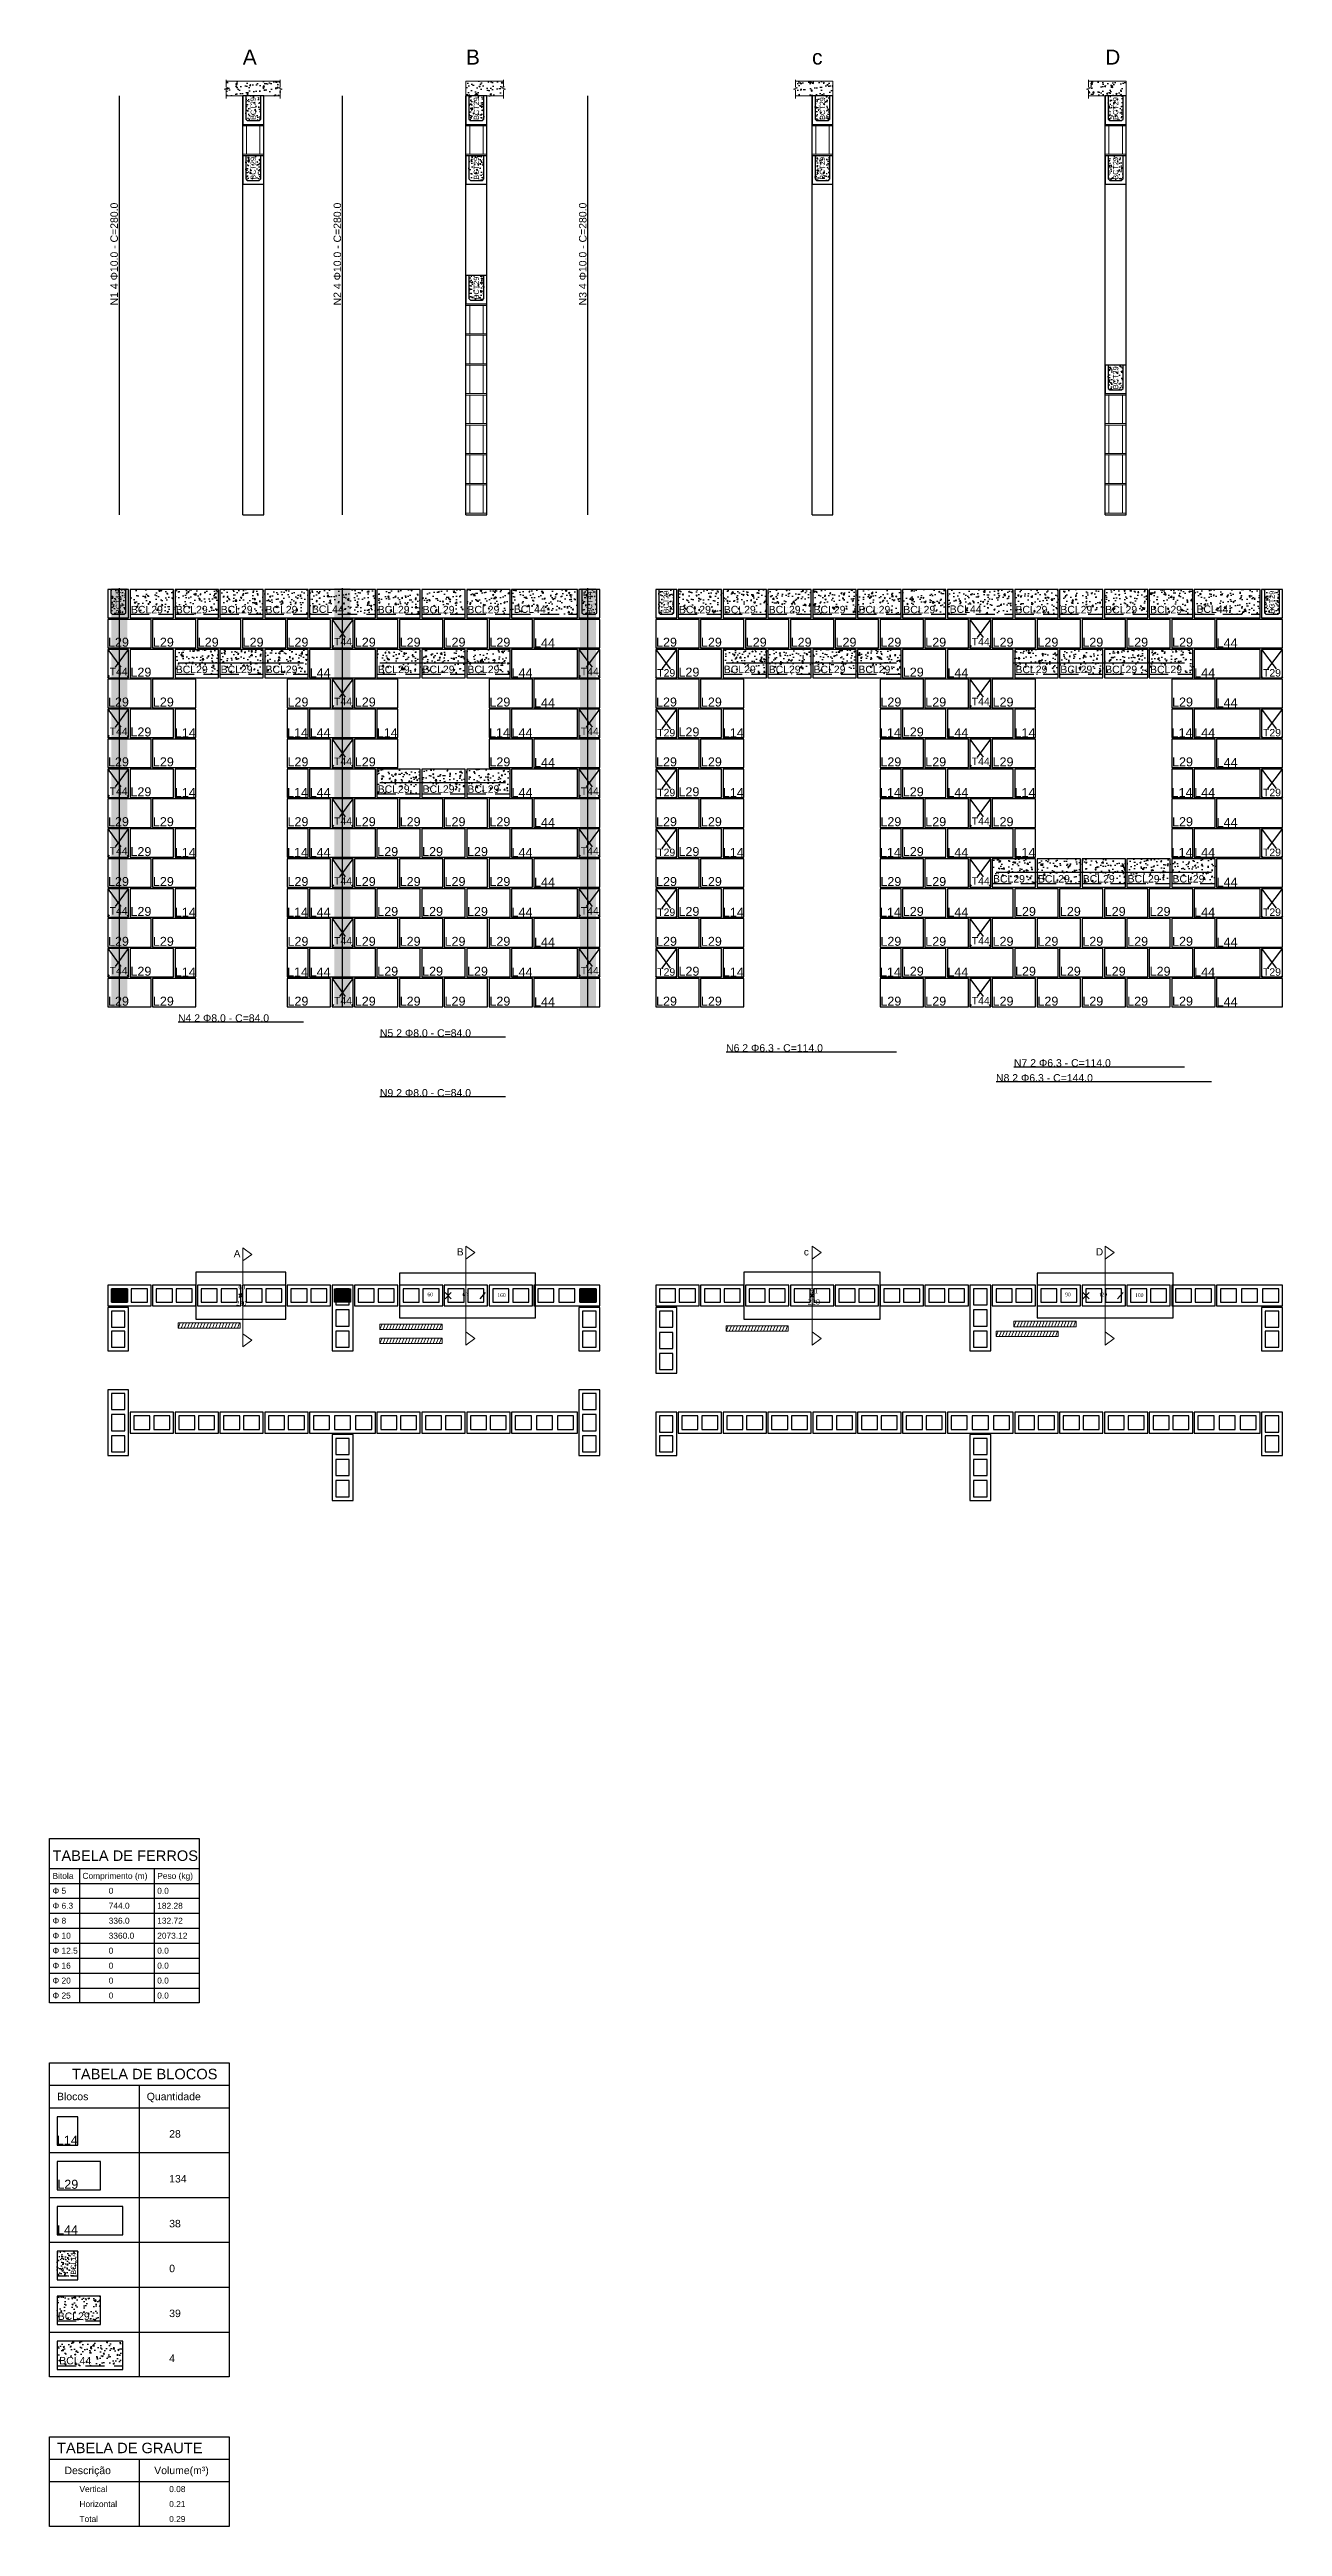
# Model space of a CAD drawing. Header units: millimetres. Extents: x 0 to 824, y -670 to 986.
import ezdxf
from ezdxf.enums import TextEntityAlignment as Align

# ---------------------------------------------------------------- set-up
doc = ezdxf.new("R2010")
doc.units = ezdxf.units.MM
doc.linetypes.add('DASHED', pattern=[19.05, 12.7, -6.35])
for name, color, linetype in [('1', 1, 'Continuous'), ('2', 2, 'Continuous'), ('3', 3, 'Continuous'), ('30', 30, 'Continuous'), ('5', 5, 'Continuous'), ('cinta', 4, 'Continuous'), ('corte', 4, 'Continuous'), ('ferro', 2, 'Continuous'), ('fiada1', 3, 'Continuous'), ('fiada2', 2, 'Continuous'), ('laje', 5, 'Continuous'), ('parede', 4, 'Continuous'), ('porta', 3, 'Continuous'), ('verga', 4, 'Continuous')]:
    doc.layers.add(name, color=color, linetype=linetype)
doc.layers.add('graute', color=1, linetype='Continuous', transparency=0.6)
doc.styles.add('ModeloPython', font='times.ttf', dxfattribs={"height": 10})
doc.styles.get("Standard").update_dxf_attribs({"font": 'arial.ttf'})
pattern_1 = [(50, (-3565.8016, -1875.102), (9.109233, -0.796954), [0.9525, -10.4775]), (355, (-3565.802, -1875.102), (-1.76217, 9.552842), [0.762, -8.38203]), (100.45144, (-3565.0425, -1875.168), (7.347062, 8.755888), [0.8095, -8.904512]), (46.1842, (-3565.802, -1872.562), (13.553952, -2.102116), [1.42875, -15.71625]), (96.63556, (-3564.672, -1872.737), (11.870207, 12.371306), [1.21425, -13.35678]), (351.18415, (-3565.802, -1872.562), (11.870207, 12.371306), [1.143, -12.572987]), (21, (-3564.5316, -1873.197), (7.58072, -5.11326), [0.9525, -10.4775]), (326, (-3564.532, -1873.197), (3.090101, 9.209398), [0.762, -8.382]), (71.45144, (-3563.9, -1873.623), (10.670821, 4.096138), [0.8095, -8.904497]), (37.5, (-3565.8016, -1875.1016), (0.1544302, 4.227752), [0, -8.2804, 0, -8.509, 0, -8.41375]), (7.5, (-3565.8016, -1875.1016), (3.340983, 5.0090287), [0, -4.8514, 0, -8.0899, 0, -3.20675]), (327.5, (-3568.6337, -1875.1016), (6.7795298, -0.2864372), [0, -3.175, 0, -9.906, 0, -13.1445]), (317.5, (-3569.9037, -1875.1016), (7.406459, 1.2713246), [0, -4.1275, 0, -6.5786, 0, -9.3345])]

# ---------------------------------------------------------------- blocks, each defined once
blk = doc.blocks.new('B44')
at = {"layer": '30', "color": 0}
for p, q in [((13.25, 11.5), (2.5, 11.5)), ((2.5, 11.5), (2.5, 2.5)), ((2.5, 2.5), (13.25, 2.5)), ((13.25, 2.5), (13.25, 11.5)), ((27.375, 11.5), (16.625, 11.5)), ((16.625, 11.5), (16.625, 2.5)), ((16.625, 2.5), (27.375, 2.5)), ((27.375, 2.5), (27.375, 11.5)), ((41.5, 11.5), (30.75, 11.5)), ((30.75, 11.5), (30.75, 2.5)), ((30.75, 2.5), (41.5, 2.5)), ((41.5, 2.5), (41.5, 11.5))]:
    blk.add_line(p, q, dxfattribs=at)
blk.add_lwpolyline([(44, 14), (0, 14), (0, 0), (44, 0)], close=True, dxfattribs=at)
blk = doc.blocks.new('B29')
at = {"layer": '5', "color": 0}
for p, q in [((13.25, 11.5), (2.5, 11.5)), ((2.5, 11.5), (2.5, 2.5)), ((2.5, 2.5), (13.25, 2.5)), ((13.25, 2.5), (13.25, 11.5)), ((26.5, 11.5), (15.75, 11.5)), ((15.75, 11.5), (15.75, 2.5)), ((15.75, 2.5), (26.5, 2.5)), ((26.5, 2.5), (26.5, 11.5))]:
    blk.add_line(p, q, dxfattribs=at)
blk.add_lwpolyline([(29, 14), (0, 14), (0, 0), (29, 0)], close=True, dxfattribs=at)
blk = doc.blocks.new('P60')
for p, q in [((28.7, 1.2), (31.3, -1.2)), ((28.8, -1.3), (31.2, 1.3))]:
    blk.add_line(p, q)
at = {"layer": '3'}
blk.add_lwpolyline([(0, -15.7), (60, -15.7), (60, 15.7), (0, 15.7)], close=True, dxfattribs=at)
at = {"style": 'ModeloPython'}
for tag, p in [('LARGURA', (30.7, 4.1)), ('ALTURA', (30.3, -6.6))]:
    blk.add_attdef(tag, text='', height=3.01, dxfattribs=at).set_placement(p, align=Align.CENTER)
blk = doc.blocks.new('Janela')
for p, q in [((30.5, 2.1), (34.7, -2.3)), ((30.5, -2.3), (34.7, 2.1)), ((57.4, 2.1), (53.8, -2.3))]:
    blk.add_line(p, q)
at = {"layer": '3'}
blk.add_lwpolyline([(0, -15), (91, -15), (91, 15), (0, 15)], close=True, dxfattribs=at)
at = {"style": 'ModeloPython'}
for tag, p in [('LARGURA', (20.6, -0.5)), ('ALTURA', (44, -0.6)), ('PEITORIL', (68.3, -1))]:
    blk.add_attdef(tag, text='', height=2.42, dxfattribs=at).set_placement(p, align=Align.CENTER)
blk = doc.blocks.new('P90')
for p, q in [((44.2, 1.2), (46.8, -1.2)), ((44.3, -1.3), (46.7, 1.3))]:
    blk.add_line(p, q)
at = {"layer": '3'}
blk.add_lwpolyline([(0, -15.7), (91, -15.7), (91, 15.7), (0, 15.7)], close=True, dxfattribs=at)
at = {"style": 'ModeloPython'}
for tag, p in [('LARGURA', (46.9, 1.5)), ('ALTURA', (46.7, -6.1))]:
    blk.add_attdef(tag, text='', height=3.6, dxfattribs=at).set_placement(p, align=Align.CENTER)
blk = doc.blocks.new('graute')
at = {"transparency": 33554534}
h = blk.add_hatch(color=256, dxfattribs=at)
h.dxf.hatch_style = 1
h.paths.add_polyline_path([(0, 9), (10.8, 9), (10.8, 0), (0, 0)])
blk.add_lwpolyline([(0, 9), (10.8, 9), (10.8, 0), (0, 0), (0, 9)])
at = {"lineweight": 5, "flags": 1}
blk.add_attdef('QUANTITATIVO', text='', height=0.647, dxfattribs=at).set_placement((14.6, 7.5), align=Align.CENTER)
blk = doc.blocks.new('ferro')
at = {"transparency": 33554534}
h = blk.add_hatch(color=256, dxfattribs=at)
h.dxf.hatch_style = 1
edge = h.paths.add_edge_path()
edge.add_arc((0, 0), 0.5, 0, 360)
blk.add_circle((0, 0), 0.5)
at = {"style": 'ModeloPython', "flags": 1}
for tag, p in [('BARRA', (0.8, 0.3)), ('BITOLA', (0.8, 0.2)), ('COMPRIMENTO', (1, 0.1)), ('QUANTITATIVO', (1, 0))]:
    blk.add_attdef(tag, text='', height=0.0735, dxfattribs=at).set_placement(p, align=Align.CENTER)
blk = doc.blocks.new('ferroHorizontal')
at = {"layer": 'ferro', "lineweight": 5}
for p, q in [((0, 3.7), (41.5, 3.7)), ((0, 3.7), (0, 0)), ((0, 0), (1.5, 3.7)), ((0, 0), (41.5, 0)), ((2.1, 0), (3.6, 3.7)), ((4.2, 0), (5.7, 3.7)), ((6.3, 0), (7.7, 3.7)), ((8.4, 0), (9.8, 3.7)), ((10.4, 0), (11.9, 3.7)), ((12.5, 0), (14, 3.7)), ((14.6, 0), (16.1, 3.7)), ((16.7, 0), (18.2, 3.7)), ((18.8, 0), (20.3, 3.7)), ((20.9, 0), (22.4, 3.7)), ((23, 0), (24.5, 3.7)), ((25.1, 0), (26.5, 3.7)), ((27.2, 0), (28.6, 3.7)), ((29.2, 0), (30.7, 3.7)), ((31.3, 0), (32.8, 3.7)), ((33.4, 0), (34.9, 3.7)), ((35.5, 0), (37, 3.7)), ((37.6, 0), (39.1, 3.7)), ((39.7, 0), (41.2, 3.7)), ((41.5, 3.7), (41.5, 0))]:
    blk.add_line(p, q, dxfattribs=at)
at = {"lineweight": 5, "flags": 1}
for tag, p in [('ALTURA', (3.2, -5.6)), ('QUANTITATIVO', (3.1, -6.8)), ('COMPRIMENTO', (3.2, -4.3)), ('BARRAS', (3.3, -3.2))]:
    blk.add_attdef(tag, p, '', height=0.9, dxfattribs=at)
blk.add_attdef('BITOLA', text='', height=1.36, dxfattribs=at).set_placement((6.6, -1.8), align=Align.CENTER)
blk = doc.blocks.new('corte')
at = {"layer": 'corte', "lineweight": 5}
for p, q in [((0, -33.1), (0, 33.1)), ((0, 33.1), (6, 28.7)), ((0, 24.3), (6, 28.7)), ((0, -24.3), (6, -28.7)), ((0, -33.1), (6, -28.7))]:
    blk.add_line(p, q, dxfattribs=at)
at = {"lineweight": 5}
blk.add_attdef('CORTE', text='', height=4.8, dxfattribs=at).set_placement((-3.8, 26.8), align=Align.CENTER)
at = {"lineweight": 5, "flags": 1}
blk.add_attdef('LAJE', text='', height=4.8, dxfattribs=at).set_placement((0, -2.4), align=Align.RIGHT)
blk = doc.blocks.new('L29')
at = {"layer": '5', "color": 0, "linetype": 'Continuous'}
blk.add_lwpolyline([(0, 0), (29, 0), (29, 19), (0, 19), (0, 0)], dxfattribs=at)
blk.add_text('L29', height=6, dxfattribs=at).set_placement((0.2, 0.8))
blk = doc.blocks.new('T44')
at = {"layer": '5', "color": 0, "linetype": 'Continuous'}
for p, q in [((0, 19), (8.8, 7)), ((5.2, 7), (14, 19)), ((0, 0), (1.1, 1.5)), ((12.9, 1.5), (14, 0))]:
    blk.add_line(p, q, dxfattribs=at)
blk.add_lwpolyline([(0, 0), (14, 0), (14, 19), (0, 19), (0, 0)], dxfattribs=at)
at = {"layer": '5', "linetype": 'Continuous'}
blk.add_text('T44', height=5, dxfattribs=at).set_placement((1.3, 1.7))
blk = doc.blocks.new('L44')
at = {"layer": '5', "color": 0, "linetype": 'Continuous'}
blk.add_lwpolyline([(0, 0), (44, 0), (44, 19), (0, 19), (0, 0)], dxfattribs=at)
blk.add_text('L44', height=6, dxfattribs=at).set_placement((0, 0.3))
blk = doc.blocks.new('T29')
at = {"layer": '5', "color": 0, "linetype": 'Continuous'}
for p, q in [((0, 19), (9.7, 5.9)), ((4.3, 5.9), (14, 19)), ((0, 0), (0.6, 0.8)), ((13.4, 0.8), (14, 0))]:
    blk.add_line(p, q, dxfattribs=at)
blk.add_lwpolyline([(0, 0), (14, 0), (14, 19), (0, 19), (0, 0)], dxfattribs=at)
at = {"layer": '5', "linetype": 'Continuous'}
blk.add_text('T29', height=5, dxfattribs=at).set_placement((1, 0.8))
blk = doc.blocks.new('L14')
at = {"layer": '5', "color": 0, "linetype": 'Continuous'}
blk.add_lwpolyline([(0, 0), (14, 0), (14, 19), (0, 19), (0, 0)], dxfattribs=at)
blk.add_text('L14', height=6, dxfattribs=at).set_placement((-0.1, 0.3))
blk = doc.blocks.new('BCL29')
at = {"layer": '1'}
h = blk.add_hatch(dxfattribs=at)
h.set_pattern_fill('AR-CONC', color=256, scale=0.05)
h.set_pattern_definition([(50, (-2824.131, -1500.7), (9.109233, -0.796954), [0.9525, -10.4775]), (355, (-2824.131, -1500.7), (-1.76217, 9.552842), [0.762, -8.38203]), (100.45144, (-2823.372, -1500.7665), (7.347062, 8.755888), [0.8095, -8.904512]), (46.1842, (-2824.131, -1498.16), (13.553952, -2.102116), [1.42875, -15.71625]), (96.63556, (-2823.002, -1498.335), (11.870207, 12.371306), [1.21425, -13.35678]), (351.18415, (-2824.131, -1498.16), (11.870207, 12.371306), [1.143, -12.572987]), (21, (-2822.861, -1498.795), (7.58072, -5.11326), [0.9525, -10.4775]), (326, (-2822.861, -1498.795), (3.090101, 9.209398), [0.762, -8.382]), (71.45144, (-2822.229, -1499.221), (10.67082, 4.096138), [0.8095, -8.904497]), (37.5, (-2824.1312, -1500.7), (0.15443, 4.227752), [0, -8.2804, 0, -8.509, 0, -8.41375]), (7.5, (-2824.131, -1500.7), (3.340983, 5.009029), [0, -4.8514, 0, -8.0899, 0, -3.20675]), (327.5, (-2826.9633, -1500.7), (6.7795298, -0.2864372), [0, -3.175, 0, -9.906, 0, -13.1445]), (317.5, (-2828.233, -1500.7), (7.406459, 1.271325), [0, -4.1275, 0, -6.5786, 0, -9.3345])])
h.paths.add_polyline_path([(0, 19), (0, 2.5), (29, 2.5), (29, 19)])
h.paths.add_polyline_path([(-0.8, 1.7), (23.1, 1.7), (23.1, 9.5), (-0.8, 9.5)], flags=9)
at = {"layer": '5', "color": 0, "linetype": 'DASHED'}
blk.add_line((0, 2.5), (29, 2.5), dxfattribs=at)
at = {"layer": '5', "color": 0, "linetype": 'Continuous'}
blk.add_lwpolyline([(0, 0), (29, 0), (29, 19), (0, 19), (0, 0)], dxfattribs=at)
at = {"layer": '5', "linetype": 'Continuous'}
blk.add_text('BCL29', height=5, dxfattribs=at).set_placement((0.5, 3.1))
blk = doc.blocks.new('BCT29')
at = {"layer": '1'}
h = blk.add_hatch(dxfattribs=at)
h.set_pattern_fill('AR-CONC', color=256, scale=0.03)
h.set_pattern_definition([(50, (-2927.992, -1471.723), (5.46554, -0.4781726), [0.5715, -6.2865]), (355, (-2927.992, -1471.723), (-1.057303, 5.731705), [0.4572, -5.0292175]), (100.45144, (-2927.537, -1471.763), (4.408237, 5.2535326), [0.4857, -5.342707]), (46.1842, (-2927.992, -1470.199), (8.132371, -1.26127), [0.85725, -9.42975]), (96.63556, (-2927.3145, -1470.304), (7.122124, 7.422784), [0.72855, -8.014068]), (351.18415, (-2927.992, -1470.199), (7.122124, 7.422784), [0.6858, -7.543792]), (21, (-2927.23, -1470.58), (4.548432, -3.067956), [0.5715, -6.2865]), (326, (-2927.23, -1470.58), (1.854061, 5.525639), [0.4572, -5.0292]), (71.45144, (-2926.851, -1470.8356), (6.402493, 2.457683), [0.4857, -5.342698]), (37.5, (-2927.9922, -1471.723), (0.0926581, 2.5366512), [0, -4.96824, 0, -5.1054, 0, -5.04825]), (7.5, (-2927.9922, -1471.723), (2.0045899, 3.0054172), [0, -2.91084, 0, -4.85394, 0, -1.92405]), (327.5, (-2929.6915, -1471.723), (4.0677179, -0.1718623), [0, -1.905, 0, -5.9436, 0, -7.8867]), (317.5, (-2930.4535, -1471.723), (4.4438754, 0.7627947), [0, -2.4765, 0, -3.94716, 0, -5.6007])])
h.paths.add_polyline_path([(2, 3.5), (3, 2.5), (11, 2.5), (12, 3.5), (12, 19), (2, 19)])
h.paths.add_polyline_path([(9.7, 2.1), (9.7, 19.2), (4.3, 19.2), (4.3, 2.1)], flags=9)
at = {"layer": '2', "color": 0, "linetype": 'Continuous'}
for points in [[(0, 0), (14, 0), (14, 19), (0, 19), (0, 0)], [(0, 0), (14, 0), (14, 19), (0, 19), (0, 0)], [(2, 3.5), (3, 2.5), (11, 2.5), (12, 3.5), (12, 19), (2, 19), (2, 3.5)]]:
    blk.add_lwpolyline(points, dxfattribs=at)
at = {"layer": '5', "linetype": 'Continuous'}
blk.add_text('BCT29', height=3.5, rotation=90, dxfattribs=at).set_placement((8.7, 3))
blk = doc.blocks.new('BCT44')
at = {"layer": '1'}
h = blk.add_hatch(dxfattribs=at)
h.set_pattern_fill('AR-CONC', color=256, scale=0.03)
h.set_pattern_definition([(50, (-2927.992, -1471.723), (5.46554, -0.4781726), [0.5715, -6.2865]), (355, (-2927.992, -1471.723), (-1.057303, 5.731705), [0.4572, -5.0292175]), (100.45144, (-2927.537, -1471.763), (4.408237, 5.2535326), [0.4857, -5.342707]), (46.1842, (-2927.992, -1470.199), (8.132371, -1.26127), [0.85725, -9.42975]), (96.63556, (-2927.3145, -1470.304), (7.122124, 7.422784), [0.72855, -8.014068]), (351.18415, (-2927.992, -1470.199), (7.122124, 7.422784), [0.6858, -7.543792]), (21, (-2927.23, -1470.58), (4.548432, -3.067956), [0.5715, -6.2865]), (326, (-2927.23, -1470.58), (1.854061, 5.525639), [0.4572, -5.0292]), (71.45144, (-2926.851, -1470.8356), (6.402493, 2.457683), [0.4857, -5.342698]), (37.5, (-2927.9922, -1471.723), (0.0926581, 2.5366512), [0, -4.96824, 0, -5.1054, 0, -5.04825]), (7.5, (-2927.9922, -1471.723), (2.0045899, 3.0054172), [0, -2.91084, 0, -4.85394, 0, -1.92405]), (327.5, (-2929.6915, -1471.723), (4.0677179, -0.1718623), [0, -1.905, 0, -5.9436, 0, -7.8867]), (317.5, (-2930.4535, -1471.723), (4.4438754, 0.7627947), [0, -2.4765, 0, -3.94716, 0, -5.6007])])
h.paths.add_polyline_path([(2, 3.5), (3, 2.5), (11, 2.5), (12, 3.5), (12, 19), (2, 19)])
h.paths.add_polyline_path([(9.9, 1.7), (9.9, 18.8), (4.5, 18.8), (4.5, 1.7)], flags=9)
at = {"layer": '2', "color": 0, "linetype": 'Continuous'}
for points in [[(0, 0), (14, 0), (14, 19), (0, 19), (0, 0)], [(0, 0), (14, 0), (14, 19), (0, 19), (0, 0)], [(2, 3.5), (3, 2.5), (11, 2.5), (12, 3.5), (12, 19), (2, 19), (2, 3.5)]]:
    blk.add_lwpolyline(points, dxfattribs=at)
at = {"layer": '5', "linetype": 'Continuous'}
blk.add_text('BCT44', height=3.5, rotation=90, dxfattribs=at).set_placement((8.9, 2.6))
blk = doc.blocks.new('BCL44')
at = {"layer": '1'}
h = blk.add_hatch(dxfattribs=at)
h.set_pattern_fill('AR-CONC', color=256, scale=0.05)
h.set_pattern_definition([(50, (-2882.992, -1493.234), (9.109233, -0.796954), [0.9525, -10.4775]), (355, (-2882.992, -1493.234), (-1.76217, 9.552842), [0.762, -8.38203]), (100.45144, (-2882.233, -1493.3), (7.347062, 8.755888), [0.8095, -8.904512]), (46.1842, (-2882.992, -1490.694), (13.553952, -2.102116), [1.42875, -15.71625]), (96.63556, (-2881.863, -1490.869), (11.870207, 12.371306), [1.21425, -13.35678]), (351.18415, (-2882.992, -1490.694), (11.870207, 12.371306), [1.143, -12.572987]), (21, (-2881.722, -1491.329), (7.58072, -5.11326), [0.9525, -10.4775]), (326, (-2881.722, -1491.329), (3.090101, 9.209398), [0.762, -8.382]), (71.45144, (-2881.0905, -1491.755), (10.67082, 4.096138), [0.8095, -8.904497]), (37.5, (-2882.9922, -1493.234), (0.1544302, 4.227752), [0, -8.2804, 0, -8.509, 0, -8.41375]), (7.5, (-2882.992, -1493.234), (3.340983, 5.009029), [0, -4.8514, 0, -8.0899, 0, -3.20675]), (327.5, (-2885.8243, -1493.234), (6.7795298, -0.2864372), [0, -3.175, 0, -9.906, 0, -13.1445]), (317.5, (-2887.0943, -1493.234), (7.406459, 1.271325), [0, -4.1275, 0, -6.5786, 0, -9.3345])])
h.paths.add_polyline_path([(0, 19), (0, 2.5), (44, 2.5), (44, 19)])
h.paths.add_polyline_path([(0.2, 2), (24.1, 2), (24.1, 9.8), (0.2, 9.8)], flags=9)
at = {"layer": '5', "color": 0, "linetype": 'Continuous'}
for p, q in [((44, 19), (0, 19)), ((0, 19), (0, 0)), ((44, 0), (44, 19)), ((0, 0), (44, 0))]:
    blk.add_line(p, q, dxfattribs=at)
at = {"layer": '5', "color": 0, "linetype": 'DASHED'}
blk.add_line((0, 2.5), (44, 2.5), dxfattribs=at)
at = {"layer": '5', "linetype": 'Continuous'}
blk.add_text('BCL44', height=5, dxfattribs=at).set_placement((1.5, 3.4))
blk = doc.blocks.new('Bcorte')
at = {"lineweight": 5}
for p, q in [((0, 19), (14, 19)), ((0, 19), (0, 0)), ((2.5, 19), (2.5, 0)), ((11.5, 19), (11.5, 0)), ((14, 19), (14, 0)), ((0, 0), (14, 0))]:
    blk.add_line(p, q, dxfattribs=at)
blk = doc.blocks.new('Laje')
at = {"layer": '1'}
h = blk.add_hatch(dxfattribs=at)
h.set_pattern_fill('AR-CONC', color=256, scale=0.05)
h.set_pattern_definition([(50, (-3644.8414, -1875.102), (9.109233, -0.796954), [0.9525, -10.4775]), (355, (-3644.841, -1875.102), (-1.762171, 9.552842), [0.762, -8.38203]), (100.45144, (-3644.082, -1875.168), (7.347062, 8.755888), [0.8095, -8.904512]), (46.1842, (-3644.841, -1872.562), (13.553952, -2.102116), [1.42875, -15.71625]), (96.63556, (-3643.712, -1872.737), (11.870207, 12.371306), [1.21425, -13.35678]), (351.18415, (-3644.841, -1872.562), (11.870207, 12.371306), [1.143, -12.572987]), (21, (-3643.5714, -1873.197), (7.58072, -5.11326), [0.9525, -10.4775]), (326, (-3643.571, -1873.197), (3.090101, 9.209398), [0.762, -8.382]), (71.45144, (-3642.94, -1873.623), (10.670821, 4.096138), [0.8095, -8.904497]), (37.5, (-3644.8414, -1875.1016), (0.1544302, 4.227752), [0, -8.2804, 0, -8.509, 0, -8.41375]), (7.5, (-3644.8414, -1875.1016), (3.340983, 5.0090287), [0, -4.8514, 0, -8.0899, 0, -3.20675]), (327.5, (-3647.6735, -1875.1016), (6.7795298, -0.2864372), [0, -3.175, 0, -9.906, 0, -13.1445]), (317.5, (-3648.9435, -1875.1016), (7.406459, 1.2713246), [0, -4.1275, 0, -6.5786, 0, -9.3345])])
h.paths.add_polyline_path([(25.1, 10), (-11.1, 10), (-11.1, 5.9), (-9.7, 5.5), (-12.4, 4.5), (-11.1, 4), (-11.1, 0), (0, 0), (14, 0), (25.1, 0), (25.1, 4), (26.4, 4.5), (23.7, 5.5), (25.1, 5.9)])
at = {"layer": '5', "lineweight": 5}
for p, q in [((25.1, 10), (-11.1, 10)), ((0, 0), (-11.1, 0)), ((0, 0), (25.1, 0))]:
    blk.add_line(p, q, dxfattribs=at)
at = {"layer": '5', "linetype": 'Continuous', "lineweight": 5}
for points in [[(-11.1, 10.9), (-11.1, 5.9), (-9.7, 5.5), (-12.4, 4.5), (-11.1, 4), (-11.1, -1.8)], [(25.1, 10.9), (25.1, 5.9), (23.7, 5.5), (26.4, 4.5), (25.1, 4), (25.1, -1.8)]]:
    blk.add_lwpolyline(points, dxfattribs=at)
blk = doc.blocks.new('LajeDir')
at = {"layer": '1'}
h = blk.add_hatch(dxfattribs=at)
h.set_pattern_fill('AR-CONC', color=256, scale=0.05)
h.set_pattern_definition(pattern_1)
h.paths.add_polyline_path([(25.1, 10), (0, 10), (0, 0), (14, 0), (25.1, 0), (25.1, 4), (26.4, 4.5), (23.7, 5.5), (25.1, 5.9)])
at = {"layer": '5', "lineweight": 5}
for p, q in [((0, 0), (0, 10)), ((0, 10), (25.1, 10)), ((0, 0), (25.1, 0))]:
    blk.add_line(p, q, dxfattribs=at)
at = {"layer": '5', "linetype": 'Continuous', "lineweight": 5}
blk.add_lwpolyline([(25.1, 10.9), (25.1, 5.9), (23.7, 5.5), (26.4, 4.5), (25.1, 4), (25.1, -1.8)], dxfattribs=at)
blk = doc.blocks.new('LajeEsq')
at = {"layer": '1'}
h = blk.add_hatch(dxfattribs=at)
h.set_pattern_fill('AR-CONC', color=256, scale=0.05)
h.set_pattern_definition(pattern_1)
h.paths.add_polyline_path([(-11.1, 10), (14, 10), (14, 0), (0, 0), (-11.1, 0), (-11.1, 4), (-12.4, 4.5), (-9.7, 5.5), (-11.1, 5.9)])
at = {"layer": '5', "lineweight": 5}
for p, q in [((14, 10), (-11.1, 10)), ((14, 0), (-11.1, 0)), ((14, 0), (14, 10))]:
    blk.add_line(p, q, dxfattribs=at)
at = {"layer": '5', "linetype": 'Continuous', "lineweight": 5}
blk.add_lwpolyline([(-11.1, 10.9), (-11.1, 5.9), (-9.7, 5.5), (-12.4, 4.5), (-11.1, 4), (-11.1, -1.8)], dxfattribs=at)
blk = doc.blocks.new('BCL14')
at = {"layer": '1'}
h = blk.add_hatch(dxfattribs=at)
h.set_pattern_fill('AR-CONC', color=256, scale=0.03)
h.set_pattern_definition([(50, (-1, 0), (5.4655, -0.4782), [0.5715, -6.2865]), (355, (-1, 0), (-1.0573, 5.7317), [0.4572, -5.0292]), (100.451, (-0.5445, -0.04), (4.4082, 5.2535), [0.4857, -5.3427]), (46.184, (-1, 1.524), (8.1324, -1.2613), [0.8572, -9.4297]), (96.636, (-0.322, 1.419), (7.122, 7.4228), [0.7286, -8.014]), (351.184, (-1, 1.524), (7.122, 7.4228), [0.6858, -7.5438]), (21, (-0.238, 1.143), (4.5484, -3.06796), [0.5715, -6.2865]), (326, (-0.238, 1.143), (1.854, 5.5256), [0.4572, -5.0292]), (71.451, (0.141, 0.8873), (6.4025, 2.4577), [0.4857, -5.3427]), (37.5, (-1, 0), (0.09266, 2.53665), [0, -4.96824, 0, -5.1054, 0, -5.04825]), (7.5, (-1, 0), (2.0046, 3.00542), [0, -2.91084, 0, -4.85394, 0, -1.92405]), (327.5, (-2.6993, 0), (4.06772, -0.17186), [0, -1.905, 0, -5.9436, 0, -7.8867]), (317.5, (-3.4613, 0), (4.44388, 0.7628), [0, -2.4765, 0, -3.94716, 0, -5.6007])])
h.paths.add_polyline_path([(14, 19), (0, 19), (0, 2.5), (14, 2.5)])
h.paths.add_polyline_path([(13.7, 2.4), (13.7, 19.1), (8.2, 19.1), (8.2, 2.4)], flags=9)
at = {"layer": '5', "color": 0, "linetype": 'Continuous'}
for p, q in [((14, 19), (0, 19)), ((0, 19), (0, 0)), ((14, 0), (14, 19)), ((0, 0), (14, 0))]:
    blk.add_line(p, q, dxfattribs=at)
at = {"layer": '5', "color": 0, "linetype": 'DASHED', "ltscale": 0.5}
blk.add_line((0, 2.5), (14, 2.5), dxfattribs=at)
at = {"layer": '5', "linetype": 'Continuous'}
blk.add_text('BCL14', height=3.5, rotation=90, dxfattribs=at).set_placement((12.7, 3.3))

msp = doc.modelspace()

# ---------------------------------------------------------------- hatches: boundary and pattern name
at = {"layer": 'graute'}
for points in [[(52.1, 345.7), (41.4, 345.7), (41.4, 625.7), (52.1, 625.7)], [(201.2, 345.7), (190.5, 345.7), (190.5, 625.7), (201.2, 625.7)], [(365.4, 345.7), (354.6, 345.7), (354.6, 625.7), (365.4, 625.7)]]:
    msp.add_hatch(color=1, dxfattribs=at).paths.add_polyline_path(points)

# ---------------------------------------------------------------- linework, layer by layer
at = {"color": 3}
for p, q in [((0, -230.3), (100, -230.3)), ((20, -230.3), (20, -320.3)), ((70, -230.3), (70, -320.3)), ((0, -240.3), (100, -240.3)), ((0, -250.3), (100, -250.3)), ((0, -260.3), (100, -260.3)), ((0, -270.3), (100, -270.3)), ((0, -280.3), (100, -280.3)), ((0, -290.3), (100, -290.3)), ((0, -300.3), (100, -300.3)), ((0, -310.3), (100, -310.3)), ((0, -375.3), (120, -375.3)), ((60, -375.3), (60, -570.3)), ((0, -390.3), (120, -390.3)), ((0, -420.3), (120, -420.3)), ((0, -450.3), (120, -450.3)), ((0, -480.3), (120, -480.3)), ((0, -510.3), (120, -510.3)), ((0, -540.3), (120, -540.3)), ((0, -625.3), (120, -625.3)), ((60, -625.3), (60, -670.3)), ((0, -640.3), (120, -640.3))]:
    msp.add_line(p, q, dxfattribs=at)
for points in [[(0, -210.3), (100, -210.3), (100, -320.3), (0, -320.3)], [(0, -360.3), (120, -360.3), (120, -570.3), (0, -570.3)], [(0, -610.3), (120, -610.3), (120, -670.3), (0, -670.3)]]:
    msp.add_lwpolyline(points, close=True, dxfattribs=at)
at = {"layer": 'corte', "color": 2}
for p, q in [((129.2, 674.7), (129.2, 954.7)), ((143.2, 674.7), (143.2, 954.7)), ((278.4, 674.7), (278.4, 954.7)), ((292.4, 674.7), (292.4, 954.7)), ((509.8, 674.7), (509.8, 954.7)), ((523.8, 674.7), (523.8, 954.7)), ((705.8, 674.7), (705.8, 954.7)), ((719.8, 674.7), (719.8, 954.7)), ((129.2, 674.7), (143.2, 674.7)), ((278.4, 674.7), (292.4, 674.7)), ((509.8, 674.7), (523.8, 674.7)), ((705.8, 674.7), (719.8, 674.7))]:
    msp.add_line(p, q, dxfattribs=at)
at = {"layer": 'ferro'}
for p, q in [((46.7, 345.7), (46.7, 625.7)), ((195.9, 345.7), (195.9, 625.7)), ((360, 345.7), (360, 625.7)), ((85.9, 575.7), (169.9, 575.7)), ((220.9, 575.7), (304.9, 575.7)), ((452.3, 575.7), (566.3, 575.7)), ((644.8, 575.7), (758.8, 575.7)), ((220.9, 495.7), (304.9, 495.7)), ((632.8, 435.7), (776.8, 435.7))]:
    msp.add_line(p, q, dxfattribs=at)
at = {"layer": 'ferroNcontado', "color": 2}
for p, q in [((46.7, 674.7), (46.7, 954.7)), ((195.9, 674.7), (195.9, 954.7)), ((360, 674.7), (360, 954.7)), ((85.9, 335.7), (169.9, 335.7)), ((220.9, 325.7), (304.9, 325.7)), ((452.3, 315.7), (566.3, 315.7)), ((644.8, 305.7), (758.8, 305.7)), ((220.9, 285.7), (304.9, 285.7)), ((632.8, 295.7), (776.8, 295.7))]:
    msp.add_line(p, q, dxfattribs=at)

# ---------------------------------------------------------------- block references
at = {"color": 3}
for name, p in [('L14', (5, -415.3)), ('L29', (5, -445.3)), ('L44', (5, -475.3)), ('BCL14', (5, -505.3)), ('BCL29', (5, -535.3)), ('BCL44', (5, -565.3))]:
    msp.add_blockref(name, p, dxfattribs=at)
at = {"layer": '3', "lineweight": 5}
for p, values in [((233.9, 152.7), {'LARGURA': '60', 'ALTURA': '60', 'PEITORIL': '160'}), ((660.3, 152.7), {'LARGURA': '90', 'ALTURA': '120', 'PEITORIL': '100'})]:
    msp.add_blockref('Janela', p, dxfattribs=at).add_auto_attribs(values)
at = {"layer": 'cinta', "color": 4}
for name, p in [('BCT44', (38.9, 605.7)), ('BCL29', (53.9, 605.7)), ('BCL29', (83.9, 605.7)), ('BCL29', (113.9, 605.7)), ('BCL29', (143.9, 605.7)), ('BCL44', (173.9, 605.7)), ('BCL29', (218.9, 605.7)), ('BCL29', (248.9, 605.7)), ('BCL29', (278.9, 605.7)), ('BCL44', (308.9, 605.7)), ('BCT44', (353.9, 605.7)), ('BCT29', (405.3, 605.7)), ('BCL29', (420.3, 605.7)), ('BCL29', (450.3, 605.7)), ('BCL29', (480.3, 605.7)), ('BCL29', (510.3, 605.7)), ('BCL29', (540.3, 605.7)), ('BCL29', (570.3, 605.7)), ('BCL44', (600.3, 605.7)), ('BCL29', (645.3, 605.7)), ('BCL29', (675.3, 605.7)), ('BCL29', (705.3, 605.7)), ('BCL29', (735.3, 605.7)), ('BCL44', (765.3, 605.7)), ('BCT29', (810.3, 605.7))]:
    msp.add_blockref(name, p, dxfattribs=at)
at = {"layer": 'corte', "color": 4}
for name, p in [('BCT29', (129.2, 935.7)), ('BCT29', (278.4, 935.7)), ('BCT29', (509.8, 935.7)), ('BCT29', (705.8, 935.7)), ('Bcorte', (129.2, 915.7)), ('Bcorte', (278.4, 915.7)), ('Bcorte', (509.8, 915.7)), ('Bcorte', (705.8, 915.7)), ('BCT29', (129.2, 895.7)), ('BCT29', (278.4, 895.7)), ('BCT29', (509.8, 895.7)), ('BCT29', (705.8, 895.7)), ('BCT29', (278.4, 815.7)), ('Bcorte', (278.4, 795.7)), ('Bcorte', (278.4, 775.7)), ('Bcorte', (278.4, 755.7)), ('BCT29', (705.8, 755.7)), ('Bcorte', (278.4, 735.7)), ('Bcorte', (705.8, 735.7)), ('Bcorte', (278.4, 715.7)), ('Bcorte', (705.8, 715.7)), ('Bcorte', (278.4, 695.7)), ('Bcorte', (705.8, 695.7)), ('Bcorte', (278.4, 675.7)), ('Bcorte', (705.8, 675.7))]:
    msp.add_blockref(name, p, dxfattribs=at)
at = {"layer": 'ferro', "lineweight": 5}
for p, values in [((129.2, 151.5), {'CORTE': 'A'}), ((278.4, 152.7), {'CORTE': 'B'}), ((509.8, 152.7), {'CORTE': 'c'}), ((705.8, 152.7), {'CORTE': 'D'})]:
    msp.add_blockref('corte', p, dxfattribs=at).add_auto_attribs(values)
for name, p in [('ferro', (46.7, 152.7)), ('ferro', (195.9, 152.7)), ('ferro', (360, 152.7)), ('ferroHorizontal', (85.9, 130.8)), ('ferroHorizontal', (220.9, 129.9)), ('ferroHorizontal', (452.3, 128.8)), ('ferroHorizontal', (644.8, 131.8)), ('ferroHorizontal', (220.9, 120.6)), ('ferroHorizontal', (632.8, 125.2))]:
    msp.add_blockref(name, p, dxfattribs=at)
at = {"layer": 'fiada1'}
for p in [(38.9, 145.7), (68.9, 145.7), (98.9, 145.7), (128.9, 145.7), (158.9, 145.7), (203.9, 145.7), (233.9, 145.7), (263.9, 145.7), (293.9, 145.7), (405.3, 145.7), (435.3, 145.7), (465.3, 145.7), (495.3, 145.7), (525.3, 145.7), (555.3, 145.7), (585.3, 145.7), (630.3, 145.7), (660.3, 145.7), (690.3, 145.7), (720.3, 145.7), (750.3, 145.7)]:
    msp.add_blockref('B29', p, dxfattribs=at)
for name, p, rotation in [('B44', (188.9, 159.7), 270), ('B44', (615.3, 159.7), 270), ('B29', (52.9, 115.7), 90), ('B29', (367.9, 115.7), 90), ('B44', (405.3, 144.7), 270), ('B29', (824.3, 115.7), 90)]:
    msp.add_blockref(name, p, dxfattribs=dict(at, rotation=rotation))
at = {"layer": 'fiada1', "lineweight": 5}
for p in [(323.9, 145.7), (780.3, 145.7)]:
    msp.add_blockref('B44', p, dxfattribs=at)
at = {"layer": 'fiada2'}
for name, p, rotation in [('B44', (38.9, 89.7), 270), ('B44', (353.9, 89.7), 270), ('B29', (419.3, 45.7), 90), ('B44', (188.9, 59.7), 270), ('B44', (615.3, 59.7), 270)]:
    msp.add_blockref(name, p, dxfattribs=dict(at, rotation=rotation))
for p in [(53.9, 60.7), (83.9, 60.7), (113.9, 60.7), (143.9, 60.7), (218.9, 60.7), (248.9, 60.7), (278.9, 60.7), (420.3, 60.7), (450.3, 60.7), (480.3, 60.7), (510.3, 60.7), (540.3, 60.7), (570.3, 60.7), (645.3, 60.7), (675.3, 60.7), (705.3, 60.7), (735.3, 60.7)]:
    msp.add_blockref('B29', p, dxfattribs=at)
at = {"layer": 'fiada2', "lineweight": 5}
for p in [(173.9, 60.7), (308.9, 60.7), (600.3, 60.7), (765.3, 60.7)]:
    msp.add_blockref('B44', p, dxfattribs=at)
at = {"layer": 'fiada2', "lineweight": 5, "rotation": 90}
msp.add_blockref('B29', (824.3, 45.7), dxfattribs=at)
at = {"layer": 'graute', "lineweight": 5}
for p in [(41.4, 148.2), (190.5, 148.2), (354.6, 148.2)]:
    msp.add_blockref('graute', p, dxfattribs=at)
at = {"layer": 'laje'}
for name, p in [('Laje', (129.2, 954.7)), ('LajeDir', (278.4, 954.7)), ('LajeEsq', (509.8, 954.7)), ('LajeEsq', (705.8, 954.7))]:
    msp.add_blockref(name, p, dxfattribs=at)
at = {"layer": 'parede', "color": 4}
for name, p in [('L29', (38.9, 585.7)), ('L29', (68.9, 585.7)), ('L29', (98.9, 585.7)), ('L29', (128.9, 585.7)), ('L29', (158.9, 585.7)), ('T44', (188.9, 585.7)), ('L29', (203.9, 585.7)), ('L29', (233.9, 585.7)), ('L29', (263.9, 585.7)), ('L29', (293.9, 585.7)), ('L44', (323.9, 585.7)), ('L29', (405.3, 585.7)), ('L29', (435.3, 585.7)), ('L29', (465.3, 585.7)), ('L29', (495.3, 585.7)), ('L29', (525.3, 585.7)), ('L29', (555.3, 585.7)), ('L29', (585.3, 585.7)), ('T44', (615.3, 585.7)), ('L29', (630.3, 585.7)), ('L29', (660.3, 585.7)), ('L29', (690.3, 585.7)), ('L29', (720.3, 585.7)), ('L29', (750.3, 585.7)), ('L44', (780.3, 585.7)), ('T44', (38.9, 565.7)), ('L29', (53.9, 565.7)), ('L44', (173.9, 565.7)), ('L44', (308.9, 565.7)), ('T44', (353.9, 565.7)), ('T29', (405.3, 565.7)), ('L29', (420.3, 565.7)), ('L29', (570.3, 565.7)), ('L44', (600.3, 565.7)), ('L44', (765.3, 565.7)), ('T29', (810.3, 565.7)), ('L29', (38.9, 545.7)), ('L29', (68.9, 545.7)), ('L29', (158.9, 545.7)), ('T44', (188.9, 545.7)), ('L29', (203.9, 545.7)), ('L29', (293.9, 545.7)), ('L44', (323.9, 545.7)), ('L29', (405.3, 545.7)), ('L29', (435.3, 545.7)), ('L29', (555.3, 545.7)), ('L29', (585.3, 545.7)), ('T44', (615.3, 545.7)), ('L29', (630.3, 545.7)), ('L29', (750.3, 545.7)), ('L44', (780.3, 545.7)), ('T44', (38.9, 525.7)), ('L29', (53.9, 525.7)), ('L14', (83.9, 525.7)), ('L14', (158.9, 525.7)), ('L44', (173.9, 525.7)), ('L14', (218.9, 525.7)), ('L14', (293.9, 525.7)), ('L44', (308.9, 525.7)), ('T44', (353.9, 525.7)), ('T29', (405.3, 525.7)), ('L29', (420.3, 525.7)), ('L14', (450.3, 525.7)), ('L14', (555.3, 525.7)), ('L29', (570.3, 525.7)), ('L44', (600.3, 525.7)), ('L14', (645.3, 525.7)), ('L14', (750.3, 525.7)), ('L44', (765.3, 525.7)), ('T29', (810.3, 525.7)), ('L29', (38.9, 505.7)), ('L29', (68.9, 505.7)), ('L29', (158.9, 505.7)), ('T44', (188.9, 505.7)), ('L29', (203.9, 505.7)), ('L29', (293.9, 505.7)), ('L44', (323.9, 505.7)), ('L29', (405.3, 505.7)), ('L29', (435.3, 505.7)), ('L29', (555.3, 505.7)), ('L29', (585.3, 505.7)), ('T44', (615.3, 505.7)), ('L29', (630.3, 505.7)), ('L29', (750.3, 505.7)), ('L44', (780.3, 505.7)), ('T44', (38.9, 485.7)), ('L29', (53.9, 485.7)), ('L14', (83.9, 485.7)), ('L14', (158.9, 485.7)), ('L44', (173.9, 485.7)), ('L44', (308.9, 485.7)), ('T44', (353.9, 485.7)), ('T29', (405.3, 485.7)), ('L29', (420.3, 485.7)), ('L14', (450.3, 485.7)), ('L14', (555.3, 485.7)), ('L29', (570.3, 485.7)), ('L44', (600.3, 485.7)), ('L14', (645.3, 485.7)), ('L14', (750.3, 485.7)), ('L44', (765.3, 485.7)), ('T29', (810.3, 485.7)), ('L29', (38.9, 465.7)), ('L29', (68.9, 465.7)), ('L29', (158.9, 465.7)), ('T44', (188.9, 465.7)), ('L29', (203.9, 465.7)), ('L29', (233.9, 465.7)), ('L29', (263.9, 465.7)), ('L29', (293.9, 465.7)), ('L44', (323.9, 465.7)), ('L29', (405.3, 465.7)), ('L29', (435.3, 465.7)), ('L29', (555.3, 465.7)), ('L29', (585.3, 465.7)), ('T44', (615.3, 465.7)), ('L29', (630.3, 465.7)), ('L29', (750.3, 465.7)), ('L44', (780.3, 465.7)), ('T44', (38.9, 445.7)), ('L29', (53.9, 445.7)), ('L14', (83.9, 445.7)), ('L14', (158.9, 445.7)), ('L44', (173.9, 445.7)), ('L29', (218.9, 445.7)), ('L29', (248.9, 445.7)), ('L29', (278.9, 445.7)), ('L44', (308.9, 445.7)), ('T44', (353.9, 445.7)), ('T29', (405.3, 445.7)), ('L29', (420.3, 445.7)), ('L14', (450.3, 445.7)), ('L14', (555.3, 445.7)), ('L29', (570.3, 445.7)), ('L44', (600.3, 445.7)), ('L14', (645.3, 445.7)), ('L14', (750.3, 445.7)), ('L44', (765.3, 445.7)), ('T29', (810.3, 445.7)), ('L29', (38.9, 425.7)), ('L29', (68.9, 425.7)), ('L29', (158.9, 425.7)), ('T44', (188.9, 425.7)), ('L29', (203.9, 425.7)), ('L29', (233.9, 425.7)), ('L29', (263.9, 425.7)), ('L29', (293.9, 425.7)), ('L44', (323.9, 425.7)), ('L29', (405.3, 425.7)), ('L29', (435.3, 425.7)), ('L29', (555.3, 425.7)), ('L29', (585.3, 425.7)), ('T44', (615.3, 425.7)), ('L44', (780.3, 425.7)), ('T44', (38.9, 405.7)), ('L29', (53.9, 405.7)), ('L14', (83.9, 405.7)), ('L14', (158.9, 405.7)), ('L44', (173.9, 405.7)), ('L29', (218.9, 405.7)), ('L29', (248.9, 405.7)), ('L29', (278.9, 405.7)), ('L44', (308.9, 405.7)), ('T44', (353.9, 405.7)), ('T29', (405.3, 405.7)), ('L29', (420.3, 405.7)), ('L14', (450.3, 405.7)), ('L14', (555.3, 405.7)), ('L29', (570.3, 405.7)), ('L44', (600.3, 405.7)), ('L29', (645.3, 405.7)), ('L29', (675.3, 405.7)), ('L29', (705.3, 405.7)), ('L29', (735.3, 405.7)), ('L44', (765.3, 405.7)), ('T29', (810.3, 405.7)), ('L29', (38.9, 385.7)), ('L29', (68.9, 385.7)), ('L29', (158.9, 385.7)), ('T44', (188.9, 385.7)), ('L29', (203.9, 385.7)), ('L29', (233.9, 385.7)), ('L29', (263.9, 385.7)), ('L29', (293.9, 385.7)), ('L44', (323.9, 385.7)), ('L29', (405.3, 385.7)), ('L29', (435.3, 385.7)), ('L29', (555.3, 385.7)), ('L29', (585.3, 385.7)), ('T44', (615.3, 385.7)), ('L29', (630.3, 385.7)), ('L29', (660.3, 385.7)), ('L29', (690.3, 385.7)), ('L29', (720.3, 385.7)), ('L29', (750.3, 385.7)), ('L44', (780.3, 385.7)), ('T44', (38.9, 365.7)), ('L29', (53.9, 365.7)), ('L14', (83.9, 365.7)), ('L14', (158.9, 365.7)), ('L44', (173.9, 365.7)), ('L29', (218.9, 365.7)), ('L29', (248.9, 365.7)), ('L29', (278.9, 365.7)), ('L44', (308.9, 365.7)), ('T44', (353.9, 365.7)), ('T29', (405.3, 365.7)), ('L29', (420.3, 365.7)), ('L14', (450.3, 365.7)), ('L14', (555.3, 365.7)), ('L29', (570.3, 365.7)), ('L44', (600.3, 365.7)), ('L29', (645.3, 365.7)), ('L29', (675.3, 365.7)), ('L29', (705.3, 365.7)), ('L29', (735.3, 365.7)), ('L44', (765.3, 365.7)), ('T29', (810.3, 365.7)), ('L29', (38.9, 345.7)), ('L29', (68.9, 345.7)), ('L29', (158.9, 345.7)), ('T44', (188.9, 345.7)), ('L29', (203.9, 345.7)), ('L29', (233.9, 345.7)), ('L29', (263.9, 345.7)), ('L29', (293.9, 345.7)), ('L44', (323.9, 345.7)), ('L29', (405.3, 345.7)), ('L29', (435.3, 345.7)), ('L29', (555.3, 345.7)), ('L29', (585.3, 345.7)), ('T44', (615.3, 345.7)), ('L29', (630.3, 345.7)), ('L29', (660.3, 345.7)), ('L29', (690.3, 345.7)), ('L29', (720.3, 345.7)), ('L29', (750.3, 345.7)), ('L44', (780.3, 345.7))]:
    msp.add_blockref(name, p, dxfattribs=at)
at = {"layer": 'porta', "lineweight": 5}
for name, p, values in [('P60', (97.9, 152.7), {'LARGURA': '60', 'ALTURA': '220'}), ('P90', (464.3, 152.7), {'LARGURA': '91', 'ALTURA': '220'})]:
    msp.add_blockref(name, p, dxfattribs=at).add_auto_attribs(values)
at = {"layer": 'verga', "color": 4}
for p in [(83.9, 565.7), (113.9, 565.7), (143.9, 565.7), (218.9, 565.7), (248.9, 565.7), (278.9, 565.7), (450.3, 565.7), (480.3, 565.7), (510.3, 565.7), (540.3, 565.7), (645.3, 565.7), (675.3, 565.7), (705.3, 565.7), (735.3, 565.7), (218.9, 485.7), (248.9, 485.7), (278.9, 485.7), (630.3, 425.7), (660.3, 425.7), (690.3, 425.7), (720.3, 425.7), (750.3, 425.7)]:
    msp.add_blockref('BCL29', p, dxfattribs=at)

# ---------------------------------------------------------------- texts
at = {"color": 3}
for s, height, p in [('A', 10, (129.2, 975.7)), ('B', 10, (278.4, 975.7)), ('c', 10, (509.8, 975.7)), ('D', 10, (705.8, 975.7)), ('TABELA DE FERROS', 7, (2, -225.3)), ('Φ 5', 4, (2, -247.3)), ('Bitola', 4, (2, -237.3)), ('Comprimento (m)', 4, (22, -237.3)), (' 0', 4, (38, -247.3)), ('0.0', 4, (72, -247.3)), ('Peso (kg)', 4, (72, -237.3)), ('Φ 6.3', 4, (2, -257.3)), ('Φ 8', 4, (2, -267.3)), (' 744.0', 4, (38, -257.3)), (' 336.0', 4, (38, -267.3)), ('182.28', 4, (72, -257.3)), ('132.72', 4, (72, -267.3)), ('Φ 10', 4, (2, -277.3)), (' 3360.0', 4, (38, -277.3)), ('2073.12', 4, (72, -277.3)), ('Φ 12.5', 4, (2, -287.3)), ('Φ 16', 4, (2, -297.3)), (' 0', 4, (38, -287.3)), (' 0', 4, (38, -297.3)), ('0.0', 4, (72, -287.3)), ('0.0', 4, (72, -297.3)), ('Φ 20', 4, (2, -307.3)), ('Φ 25', 4, (2, -317.3)), (' 0', 4, (38, -307.3)), (' 0', 4, (38, -317.3)), ('0.0', 4, (72, -307.3)), ('0.0', 4, (72, -317.3)), ('TABELA DE BLOCOS', 7, (15, -371.3)), ('Blocos', 5, (5, -385.3)), ('Quantidade', 5, (65, -385.3)), ('28', 5, (80, -410.3)), ('134', 5, (80, -440.3)), ('38', 5, (80, -470.3)), ('0', 5, (80, -500.3)), ('39', 5, (80, -530.3)), ('4', 5, (80, -560.3)), ('TABELA DE GRAUTE', 7, (5, -621.3)), ('Descrição', 5, (10, -635.3)), ('Vertical', 4, (20, -647.3)), ('Volume(m³)', 5, (70, -635.3)), ('0.08', 4, (80, -647.3)), ('Horizontal', 4, (20, -657.3)), ('0.21', 4, (80, -657.3)), ('Total', 4, (20, -667.3)), ('0.29', 4, (80, -667.3))]:
    msp.add_text(s, height=height, dxfattribs=at).set_placement(p)
at = {"layer": 'ferro'}
for s, p in [('N1 4 Φ10.0 - C=280.0', (45.7, 814.7)), ('N2 4 Φ10.0 - C=280.0', (194.9, 814.7)), ('N3 4 Φ10.0 - C=280.0', (359, 814.7))]:
    msp.add_text(s, height=5, rotation=90, dxfattribs=at).set_placement(p)
for s, p in [('N4 2 Φ8.0 - C=84.0', (85.9, 335.7)), ('N5 2 Φ8.0 - C=84.0', (220.9, 325.7)), ('N6 2 Φ6.3 - C=114.0', (452.3, 315.7)), ('N8 2 Φ6.3 - C=144.0', (632.8, 295.7)), ('N7 2 Φ6.3 - C=114.0', (644.8, 305.7)), ('N9 2 Φ8.0 - C=84.0', (220.9, 285.7))]:
    msp.add_text(s, height=5, dxfattribs=at).set_placement(p)

doc.saveas('drawing.dxf')
